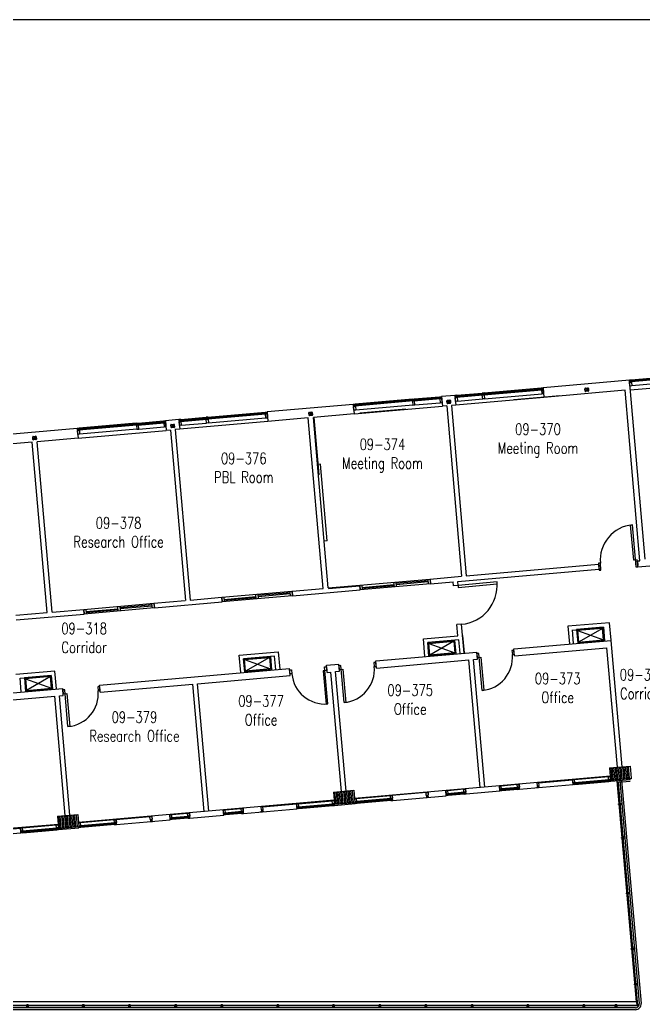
# Model space of a CAD drawing. Extents: x 11182 to 734459, y -1391328 to 152085.
# Drawn here: x 318498 to 334690, y -930199 to -904391 of the extents above; entities that cross this region are included whole.
import ezdxf
from ezdxf.enums import TextEntityAlignment as Align

# ---------------------------------------------------------------- set-up
doc = ezdxf.new("R2010")
doc.units = 0
doc.header["$LTSCALE"] = 500
doc.header["$MEASUREMENT"] = 0
doc.layers.add('0_Defpoints', color=106, linetype='CONTINUOUS', plot=False)
for name, color, linetype in [('0_room_data', 7, 'CONTINUOUS'), ('1_Wall_Exist', 251, 'CONTINUOUS'), ('3_Text', 7, 'CONTINUOUS')]:
    doc.layers.add(name, color=color, linetype=linetype)
doc.styles.add('1_200', font='simplex.shx', dxfattribs={"width": 0.75, "height": 460})

# ---------------------------------------------------------------- blocks, each defined once
blk = doc.blocks.new('room_data')
at = {"layer": '3_Text', "style": '1_200', "width": 0.75}
for tag, p in [('ROOMNUM', (0, 0)), ('ROOMUSE', (0, -575))]:
    blk.add_attdef(tag, text='', height=345, dxfattribs=at).set_placement(p, align=Align.MIDDLE_CENTER)

msp = doc.modelspace()

# ---------------------------------------------------------------- linework, layer by layer
at = {"layer": '0_Defpoints'}
msp.add_lwpolyline([(281215, -904391), (281215, -959177), (365883, -959177), (365883, -904391)], close=True, dxfattribs=at)
at = {"layer": '1_Wall_Exist'}
for p, q in [((334333, -913753), (332092, -913949)), ((334383, -913749), (334333, -913753)), ((334740, -918401), (334333, -913753)), ((334333, -913753), (334335, -913772)), ((334335, -913772), (334385, -913768)), ((334338, -913805), (334388, -913801)), ((334347, -913906), (334338, -913805)), ((334357, -913804), (334354, -913770)), ((334355, -914003), (336646, -913803)), ((334366, -913769), (334369, -913802)), ((335882, -913641), (334373, -913773)), ((334373, -913773), (334374, -913780)), ((335882, -913648), (334374, -913780)), ((335884, -913660), (334375, -913792)), ((335884, -913667), (334375, -913799)), ((334375, -913780), (334376, -913792)), ((334375, -913792), (334375, -913799)), ((335868, -913619), (334383, -913749)), ((334385, -913768), (334383, -913749)), ((334388, -913801), (334397, -913902)), ((335881, -913772), (334397, -913902)), ((329840, -914170), (330522, -914110)), ((329841, -914176), (330523, -914117)), ((329850, -914145), (330508, -914088)), ((330558, -914083), (330508, -914088)), ((330508, -914088), (330510, -914107)), ((330510, -914107), (330559, -914102)), ((330522, -914110), (330523, -914117)), ((330522, -914117), (330523, -914129)), ((330531, -914138), (330528, -914105)), ((330541, -914104), (330544, -914137)), ((330548, -914108), (332057, -913976)), ((330548, -914114), (332057, -913982)), ((330548, -914108), (330548, -914114)), ((330549, -914127), (332058, -913995)), ((330549, -914114), (330550, -914127)), ((330550, -914133), (332059, -914001)), ((330558, -914083), (332042, -913953)), ((330559, -914102), (330558, -914083)), ((330571, -914237), (332056, -914107)), ((332042, -913953), (332092, -913949)), ((332044, -913972), (332042, -913953)), ((332094, -913968), (332044, -913972)), ((332097, -914001), (332047, -914006)), ((332047, -914006), (332056, -914107)), ((332056, -913983), (332057, -913995)), ((332056, -914107), (332105, -914103)), ((332057, -913976), (332057, -913982)), ((332058, -913995), (332059, -914001)), ((332062, -913971), (332065, -914004)), ((332078, -914003), (332075, -913970)), ((332092, -913949), (332114, -914199)), ((332092, -913949), (332094, -913968)), ((332105, -914103), (332097, -914001)), ((334221, -914015), (332114, -914199)), ((333184, -914036), (333179, -913974)), ((333193, -914036), (333188, -913974)), ((333190, -914005), (333261, -913998)), ((333191, -913960), (333253, -913954)), ((333192, -913969), (333254, -913963)), ((333260, -914034), (333198, -914040)), ((333261, -914043), (333199, -914049)), ((333223, -913966), (333229, -914037)), ((333258, -913967), (333264, -914029)), ((333267, -913967), (333273, -914029)), ((334608, -918444), (334221, -914015)), ((334397, -913902), (334347, -913906)), ((327161, -914381), (324919, -914577)), ((327211, -914376), (327161, -914381)), ((327161, -914381), (327183, -914631)), ((327161, -914381), (327162, -914399)), ((328709, -914269), (327200, -914401)), ((328710, -914275), (327201, -914407)), ((328711, -914288), (327202, -914420)), ((328712, -914294), (327203, -914426)), ((328695, -914246), (327211, -914376)), ((327212, -914395), (327211, -914376)), ((328695, -914246), (328745, -914242)), ((328697, -914265), (328695, -914246)), ((328746, -914261), (328697, -914265)), ((328749, -914294), (328700, -914299)), ((328700, -914299), (328708, -914400)), ((328709, -914269), (328710, -914275)), ((328709, -914275), (328710, -914288)), ((328711, -914288), (328712, -914294)), ((328715, -914264), (328718, -914297)), ((328731, -914296), (328728, -914263)), ((328735, -914267), (329417, -914207)), ((328735, -914273), (329417, -914213)), ((328735, -914267), (328735, -914273)), ((328736, -914286), (329418, -914226)), ((328736, -914273), (328737, -914286)), ((328736, -914286), (328737, -914292)), ((328737, -914292), (329419, -914232)), ((328745, -914242), (329402, -914184)), ((328745, -914242), (328746, -914261)), ((328758, -914395), (328749, -914294)), ((328758, -914395), (329416, -914338)), ((329402, -914184), (329452, -914180)), ((329404, -914203), (329402, -914184)), ((329454, -914199), (329404, -914203)), ((329457, -914232), (329407, -914237)), ((329407, -914237), (329416, -914338)), ((329416, -914213), (329417, -914226)), ((329416, -914338), (329465, -914333)), ((329417, -914207), (329417, -914213)), ((329418, -914226), (329419, -914232)), ((329423, -914202), (329425, -914235)), ((329438, -914234), (329435, -914201)), ((329800, -914150), (329452, -914180)), ((329452, -914180), (329474, -914430)), ((329452, -914180), (329454, -914199)), ((329465, -914333), (329457, -914232)), ((329598, -914350), (329592, -914288)), ((329607, -914349), (329601, -914287)), ((329604, -914318), (329675, -914312)), ((329605, -914274), (329667, -914268)), ((329605, -914282), (329667, -914277)), ((329674, -914348), (329612, -914353)), ((329674, -914357), (329612, -914362)), ((329636, -914280), (329643, -914351)), ((329672, -914281), (329678, -914343)), ((329681, -914280), (329686, -914342)), ((329800, -914150), (329822, -914400)), ((329850, -914145), (329801, -914150)), ((329801, -914150), (329802, -914169)), ((329802, -914169), (329852, -914164)), ((329805, -914202), (329855, -914197)), ((329814, -914303), (329805, -914202)), ((329864, -914299), (329814, -914303)), ((329824, -914200), (329821, -914167)), ((332114, -914199), (329822, -914400)), ((329834, -914166), (329836, -914199)), ((329840, -914170), (329841, -914176)), ((329842, -914189), (330524, -914129)), ((329842, -914195), (330524, -914136)), ((329842, -914176), (329843, -914189)), ((329842, -914189), (329842, -914195)), ((329852, -914164), (329850, -914145)), ((329855, -914197), (329864, -914299)), ((329864, -914299), (330521, -914241)), ((330512, -914140), (330562, -914136)), ((330521, -914241), (330512, -914140)), ((330571, -914237), (330521, -914241)), ((330524, -914129), (330524, -914136)), ((330549, -914127), (330550, -914133)), ((330562, -914136), (330571, -914237)), ((332528, -914163), (331332, -914267)), ((323375, -914736), (324884, -914604)), ((323376, -914742), (324884, -914610)), ((323377, -914755), (324885, -914623)), ((323377, -914761), (324886, -914629)), ((323385, -914711), (324869, -914581)), ((324869, -914581), (324919, -914577)), ((324871, -914600), (324869, -914581)), ((324921, -914596), (324871, -914600)), ((324924, -914629), (324874, -914633)), ((324874, -914633), (324883, -914734)), ((324883, -914610), (324884, -914623)), ((324884, -914604), (324884, -914610)), ((324885, -914623), (324886, -914629)), ((324890, -914598), (324893, -914632)), ((324905, -914630), (324902, -914597)), ((324919, -914577), (324941, -914827)), ((324919, -914577), (324921, -914596)), ((324933, -914730), (324924, -914629)), ((326012, -914664), (326006, -914602)), ((326020, -914663), (326015, -914601)), ((326018, -914587), (326080, -914582)), ((326018, -914632), (326089, -914626)), ((326019, -914596), (326081, -914591)), ((326050, -914593), (326056, -914664)), ((326086, -914595), (326091, -914657)), ((326095, -914594), (326100, -914656)), ((327183, -914631), (326123, -914723)), ((327162, -914399), (327212, -914395)), ((327165, -914433), (327215, -914428)), ((327174, -914534), (327165, -914433)), ((327224, -914530), (327174, -914534)), ((327184, -914431), (327181, -914398)), ((327183, -914631), (329474, -914430)), ((327194, -914397), (327197, -914430)), ((327200, -914401), (327201, -914407)), ((327202, -914407), (327203, -914420)), ((327202, -914420), (327203, -914426)), ((327215, -914428), (327224, -914530)), ((328708, -914400), (327224, -914530)), ((328521, -914507), (327326, -914612)), ((328708, -914400), (328758, -914395)), ((329587, -914420), (329474, -914430)), ((329587, -914420), (329975, -918849)), ((329822, -914400), (329709, -914410)), ((329709, -914410), (330096, -918839)), ((321537, -914896), (320028, -915028)), ((321522, -914874), (320038, -915004)), ((321522, -914874), (321572, -914869)), ((321524, -914893), (321522, -914874)), ((321574, -914888), (321524, -914893)), ((321537, -914896), (321537, -914903)), ((321542, -914891), (321545, -914924)), ((321558, -914923), (321555, -914890)), ((321562, -914894), (322244, -914835)), ((321562, -914901), (322244, -914841)), ((321562, -914894), (321562, -914901)), ((321563, -914901), (321565, -914913)), ((321564, -914913), (322246, -914854)), ((321564, -914920), (322246, -914860)), ((321572, -914869), (322230, -914812)), ((321572, -914869), (321574, -914888)), ((322230, -914812), (322279, -914808)), ((322231, -914831), (322230, -914812)), ((322281, -914827), (322231, -914831)), ((322284, -914860), (322234, -914864)), ((322234, -914864), (322243, -914965)), ((322243, -914841), (322245, -914854)), ((322244, -914835), (322244, -914841)), ((322246, -914854), (322246, -914860)), ((322250, -914829), (322253, -914862)), ((322265, -914861), (322262, -914828)), ((322628, -914777), (322279, -914808)), ((322279, -914808), (322301, -915058)), ((322279, -914808), (322281, -914827)), ((322293, -914961), (322284, -914860)), ((322432, -914901), (322494, -914896)), ((322678, -914773), (322628, -914777)), ((322628, -914777), (322650, -915027)), ((322628, -914777), (322630, -914796)), ((322630, -914796), (322680, -914792)), ((322633, -914829), (322682, -914825)), ((322641, -914931), (322633, -914829)), ((322651, -914828), (322648, -914794)), ((324941, -914827), (322650, -915027)), ((322661, -914793), (322664, -914827)), ((322668, -914798), (323350, -914738)), ((322668, -914804), (323350, -914744)), ((322668, -914798), (322668, -914804)), ((322669, -914817), (323351, -914757)), ((322669, -914804), (322670, -914816)), ((322669, -914817), (322670, -914823)), ((322670, -914823), (323352, -914763)), ((322678, -914773), (323335, -914715)), ((322680, -914792), (322678, -914773)), ((322682, -914825), (322691, -914926)), ((322691, -914926), (323349, -914869)), ((323385, -914711), (323335, -914715)), ((323335, -914715), (323337, -914734)), ((323337, -914734), (323387, -914730)), ((323340, -914767), (323390, -914763)), ((323349, -914869), (323340, -914767)), ((323349, -914744), (323350, -914757)), ((323399, -914864), (323349, -914869)), ((323350, -914738), (323350, -914744)), ((323351, -914757), (323352, -914763)), ((323358, -914766), (323356, -914733)), ((323368, -914731), (323371, -914765)), ((323375, -914736), (323376, -914742)), ((323377, -914742), (323378, -914755)), ((323377, -914755), (323377, -914761)), ((323387, -914730), (323385, -914711)), ((323390, -914763), (323399, -914864)), ((323399, -914864), (324883, -914734)), ((324883, -914734), (324933, -914730)), ((325988, -914735), (324941, -914827)), ((326376, -919164), (325988, -914735)), ((326087, -914662), (326025, -914667)), ((326088, -914670), (326026, -914676)), ((326510, -919153), (326123, -914723)), ((326131, -914722), (326262, -916216)), ((319988, -915008), (317747, -915204)), ((320038, -915004), (319988, -915008)), ((319988, -915008), (320010, -915258)), ((319988, -915008), (319990, -915027)), ((319990, -915027), (320040, -915023)), ((319993, -915060), (320043, -915056)), ((320002, -915161), (319993, -915060)), ((320051, -915157), (320002, -915161)), ((320011, -915059), (320008, -915025)), ((320010, -915258), (322301, -915058)), ((320021, -915024), (320024, -915058)), ((321537, -914903), (320028, -915035)), ((320028, -915028), (320028, -915035)), ((321538, -914915), (320029, -915047)), ((320029, -915035), (320030, -915047)), ((320029, -915047), (320030, -915054)), ((321539, -914922), (320030, -915054)), ((320040, -915023), (320038, -915004)), ((320043, -915056), (320051, -915157)), ((321536, -915027), (320051, -915157)), ((321577, -914922), (321527, -914926)), ((321527, -914926), (321536, -915027)), ((321536, -914903), (321537, -914916)), ((321536, -915027), (321585, -915023)), ((321538, -914915), (321539, -914922)), ((321564, -914913), (321564, -914920)), ((321585, -915023), (321577, -914922)), ((321585, -915023), (322243, -914965)), ((322243, -914965), (322293, -914961)), ((322415, -915048), (322301, -915058)), ((322415, -915048), (322802, -919477)), ((322425, -914978), (322420, -914915)), ((322434, -914977), (322429, -914915)), ((322431, -914946), (322502, -914940)), ((322433, -914910), (322495, -914904)), ((322501, -914975), (322439, -914981)), ((322502, -914984), (322440, -914990)), ((322464, -914907), (322470, -914978)), ((322500, -914908), (322505, -914971)), ((322509, -914908), (322514, -914970)), ((322650, -915027), (322536, -915037)), ((322536, -915037), (322924, -919466)), ((322691, -914926), (322641, -914931)), ((318816, -915363), (315364, -915665)), ((319203, -919792), (318816, -915363)), ((318839, -915291), (318834, -915229)), ((318848, -915290), (318842, -915228)), ((318845, -915259), (318916, -915253)), ((318846, -915215), (318908, -915209)), ((318846, -915224), (318909, -915218)), ((318915, -915289), (318853, -915295)), ((318916, -915298), (318853, -915303)), ((318878, -915221), (318884, -915292)), ((318913, -915222), (318919, -915284)), ((318922, -915221), (318928, -915284)), ((320010, -915258), (318950, -915351)), ((319338, -919780), (318950, -915351)), ((326304, -915934), (326229, -915940)), ((326478, -917926), (326304, -915934)), ((334364, -917517), (334409, -917513)), ((334444, -918428), (334364, -917517)), ((334409, -917513), (334504, -918606)), ((326478, -917926), (326404, -917933)), ((333578, -918504), (333528, -918508)), ((333528, -918508), (333544, -918690)), ((333594, -918686), (333578, -918504)), ((334538, -918420), (334444, -918428)), ((334554, -918602), (334538, -918420)), ((334540, -918444), (334552, -918571)), ((334541, -918450), (334608, -918444)), ((334554, -918602), (336126, -918465)), ((329875, -918981), (333541, -918660)), ((330096, -918839), (333531, -918538)), ((333530, -918533), (333541, -918660)), ((333544, -918690), (333594, -918686)), ((334504, -918606), (334554, -918602)), ((327331, -919081), (329152, -918921)), ((328227, -919125), (328217, -919003)), ((328266, -918999), (328277, -919120)), ((328269, -919029), (329105, -918956)), ((328272, -919060), (329108, -918987)), ((329113, -919047), (329102, -918926)), ((329152, -918921), (329163, -919043)), ((329154, -918921), (329975, -918849)), ((329154, -918921), (329164, -919043)), ((329164, -919043), (329753, -918991)), ((329762, -919094), (329753, -918991)), ((329884, -919084), (329875, -918981)), ((330894, -918995), (329884, -919084)), ((330898, -919048), (330894, -918995)), ((323745, -919394), (325566, -919235)), ((324683, -919343), (325519, -919270)), ((325527, -919361), (325516, -919240)), ((325566, -919235), (325576, -919357)), ((325568, -919235), (326376, -919164)), ((325568, -919235), (325578, -919357)), ((325578, -919357), (327342, -919202)), ((326510, -919153), (327331, -919081)), ((326512, -919168), (327332, -919097)), ((327331, -919081), (327342, -919202)), ((327342, -919202), (327331, -919081)), ((329163, -919043), (327342, -919202)), ((327381, -919076), (327392, -919198)), ((327386, -919137), (328222, -919064)), ((328225, -919094), (327389, -919168)), ((329884, -919084), (329762, -919094)), ((329884, -919084), (329888, -919136)), ((329888, -919136), (330898, -919048)), ((321981, -919549), (322789, -919478)), ((321992, -919670), (323755, -919516)), ((322924, -919466), (323745, -919394)), ((323745, -919394), (323755, -919516)), ((323755, -919516), (323745, -919394)), ((325576, -919357), (323755, -919516)), ((323795, -919390), (323805, -919512)), ((323800, -919451), (324636, -919378)), ((324638, -919408), (323803, -919481)), ((324641, -919439), (324630, -919317)), ((324680, -919313), (324691, -919434)), ((324686, -919373), (325521, -919300)), ((318395, -919863), (319203, -919792)), ((319338, -919780), (320158, -919708)), ((320158, -919708), (321980, -919549)), ((320158, -919708), (320169, -919830)), ((320169, -919830), (320158, -919708)), ((321990, -919670), (320169, -919830)), ((320208, -919704), (320219, -919825)), ((320214, -919765), (321049, -919692)), ((321052, -919722), (320216, -919795)), ((321055, -919752), (321044, -919631)), ((321094, -919626), (321105, -919748)), ((321097, -919657), (321932, -919584)), ((321099, -919687), (321935, -919614)), ((321940, -919675), (321930, -919553)), ((321980, -919549), (321990, -919670)), ((321981, -919549), (321992, -919670)), ((318406, -919984), (320169, -919830)), ((333817, -920055), (332737, -920149)), ((333856, -920509), (333817, -920055)), ((329972, -920094), (329851, -920104)), ((329876, -920399), (329851, -920104)), ((330038, -920848), (329972, -920094)), ((332737, -920149), (332777, -920602)), ((332851, -920245), (333658, -920174)), ((332881, -920593), (332851, -920244)), ((333658, -920174), (332961, -920235)), ((332961, -920235), (332991, -920584)), ((333635, -920201), (332988, -920258)), ((332988, -920258), (333661, -920500)), ((332988, -920258), (333014, -920557)), ((333635, -920201), (333014, -920557)), ((333661, -920500), (333635, -920201)), ((333658, -920174), (333688, -920524)), ((333688, -920524), (333658, -920174)), ((328982, -920477), (329876, -920399)), ((329022, -920931), (328982, -920477)), ((329903, -920502), (329096, -920572)), ((329096, -920572), (329793, -920511)), ((329096, -920572), (329126, -920922)), ((329126, -920922), (329096, -920572)), ((329123, -920595), (329770, -920538)), ((329770, -920538), (329149, -920894)), ((329770, -920538), (329796, -920837)), ((329793, -920511), (329823, -920860)), ((329933, -920850), (329903, -920502)), ((329998, -920388), (330038, -920841)), ((331329, -920735), (333857, -920513)), ((332991, -920584), (333688, -920524)), ((333014, -920557), (333661, -920500)), ((334144, -923801), (333857, -920513)), ((324195, -920897), (325211, -920808)), ((325211, -920808), (325251, -921261)), ((327743, -921048), (330370, -920818)), ((329123, -920595), (329796, -920837)), ((329149, -920894), (329123, -920595)), ((330386, -921003), (330370, -920818)), ((331333, -920775), (331283, -920779)), ((331283, -920779), (331292, -920880)), ((331345, -920919), (331329, -920735)), ((331342, -920876), (331333, -920775)), ((331345, -920919), (333751, -920708)), ((334023, -923811), (333751, -920708)), ((324235, -921351), (324195, -920897)), ((325116, -920922), (324309, -920992)), ((324309, -920992), (325006, -920931)), ((324309, -920992), (324339, -921342)), ((324339, -921342), (324309, -920992)), ((324336, -921015), (324983, -920958)), ((324336, -921015), (325009, -921257)), ((324362, -921314), (324336, -921015)), ((324983, -920958), (324362, -921314)), ((324983, -920958), (325009, -921257)), ((325006, -920931), (325036, -921280)), ((325146, -921270), (325115, -920920)), ((327746, -921088), (327697, -921092)), ((327697, -921092), (327705, -921194)), ((327759, -921233), (327743, -921048)), ((327755, -921189), (327746, -921088)), ((327759, -921233), (330165, -921022)), ((329823, -920860), (329126, -920922)), ((329796, -920837), (329149, -920894)), ((330455, -924335), (330165, -921022)), ((330286, -921011), (330386, -921003)), ((330576, -924324), (330286, -921011)), ((330423, -920854), (330373, -920859)), ((330373, -920859), (330382, -920960)), ((330382, -920960), (330477, -920952)), ((330507, -921815), (330423, -920854)), ((330477, -920952), (330552, -921811)), ((331292, -920880), (331342, -920876)), ((319408, -921316), (318392, -921404)), ((319448, -921770), (319408, -921316)), ((320570, -921676), (325503, -921244)), ((325036, -921280), (324339, -921342)), ((325009, -921257), (324362, -921314)), ((325519, -921429), (325503, -921244)), ((325507, -921283), (325557, -921279)), ((325516, -921384), (325507, -921283)), ((325557, -921279), (325565, -921380)), ((326475, -921300), (326380, -921309)), ((326380, -921309), (326456, -922168)), ((326416, -921203), (326466, -921199)), ((326500, -922164), (326416, -921203)), ((326463, -921160), (326784, -921132)), ((326479, -921345), (326463, -921160)), ((326466, -921199), (326475, -921300)), ((326479, -921345), (326579, -921336)), ((326850, -924439), (326579, -921336)), ((326700, -921325), (326800, -921317)), ((326972, -924428), (326700, -921325)), ((326800, -921317), (326784, -921132)), ((326837, -921168), (326787, -921172)), ((326787, -921172), (326796, -921273)), ((326796, -921273), (326891, -921265)), ((326921, -922129), (326837, -921168)), ((326891, -921265), (326966, -922125)), ((327705, -921194), (327755, -921189)), ((318506, -921500), (319313, -921429)), ((318536, -921848), (318506, -921499)), ((319313, -921429), (318615, -921490)), ((318615, -921490), (318646, -921839)), ((319290, -921456), (318643, -921513)), ((318643, -921513), (319316, -921755)), ((318643, -921513), (318669, -921812)), ((319290, -921456), (318669, -921812)), ((319316, -921755), (319290, -921456)), ((319313, -921429), (319343, -921779)), ((319343, -921779), (319313, -921429)), ((323114, -921639), (325519, -921429)), ((325565, -921380), (325516, -921384)), ((316984, -921990), (319611, -921760)), ((318646, -921839), (319343, -921779)), ((318669, -921812), (319316, -921755)), ((319627, -921944), (319611, -921760)), ((319664, -921795), (319614, -921799)), ((319614, -921799), (319623, -921900)), ((319748, -922756), (319664, -921795)), ((320574, -921715), (320524, -921719)), ((320524, -921719), (320533, -921821)), ((320533, -921821), (320583, -921816)), ((320587, -921860), (320570, -921676)), ((320583, -921816), (320574, -921715)), ((320587, -921860), (322992, -921650)), ((323282, -924962), (322992, -921650)), ((323404, -924951), (323114, -921639)), ((330552, -921811), (330507, -921815)), ((317000, -922174), (319406, -921963)), ((319678, -925066), (319406, -921963)), ((319528, -921953), (319627, -921944)), ((319799, -925056), (319528, -921953)), ((319623, -921900), (319718, -921892)), ((319718, -921892), (319793, -922752)), ((326966, -922125), (326921, -922129)), ((326456, -922168), (326500, -922164)), ((319793, -922752), (319748, -922756)), ((333819, -923829), (334349, -923783)), ((333819, -923829), (333846, -924143)), ((333884, -924140), (333856, -923826)), ((333921, -924136), (333893, -923823)), ((333959, -924133), (333931, -923819)), ((333997, -924130), (333969, -923816)), ((334034, -924126), (334007, -923813)), ((334072, -924123), (334045, -923809)), ((334110, -924120), (334083, -923806)), ((334148, -924116), (334121, -923803)), ((334186, -924113), (334159, -923799)), ((334224, -924110), (334197, -923796)), ((334262, -924107), (334235, -923793)), ((334300, -924103), (334273, -923789)), ((334338, -924100), (334311, -923786)), ((334349, -923783), (334376, -924097)), ((333837, -924039), (327194, -924620)), ((331982, -924212), (332859, -924136)), ((332870, -924261), (332858, -924124)), ((332910, -924131), (332859, -924136)), ((332859, -924136), (332866, -924208)), ((332903, -924208), (333807, -924129)), ((332903, -924215), (333807, -924136)), ((332904, -924227), (333809, -924148)), ((332905, -924234), (333809, -924155)), ((332908, -924131), (333788, -924054)), ((332916, -924204), (332910, -924131)), ((332919, -924256), (333799, -924179)), ((333787, -924055), (333838, -924050)), ((333794, -924127), (333787, -924055)), ((333844, -924123), (333794, -924127)), ((333847, -924156), (333796, -924160)), ((333796, -924160), (333798, -924179)), ((333798, -924179), (333849, -924175)), ((333807, -924148), (333806, -924136)), ((333807, -924136), (333807, -924129)), ((333809, -924155), (333808, -924148)), ((333815, -924159), (333813, -924126)), ((333825, -924124), (333828, -924158)), ((333838, -924050), (333844, -924123)), ((333846, -924143), (334376, -924097)), ((333849, -924175), (333847, -924156)), ((333849, -924175), (334351, -924131)), ((334007, -924161), (334510, -929909)), ((334357, -924183), (334037, -924211)), ((334082, -924155), (334589, -929951)), ((334132, -924150), (334639, -929947)), ((334325, -924101), (334376, -924097)), ((334327, -924120), (334325, -924101)), ((334378, -924115), (334327, -924120)), ((334351, -924131), (334350, -924118)), ((334376, -924097), (334378, -924115)), ((326646, -924457), (327176, -924410)), ((326786, -924761), (326759, -924447)), ((326824, -924757), (326796, -924443)), ((326862, -924754), (326834, -924440)), ((326900, -924751), (326872, -924437)), ((326938, -924747), (326910, -924434)), ((326976, -924744), (326948, -924430)), ((327014, -924741), (326986, -924427)), ((327052, -924737), (327024, -924424)), ((327090, -924734), (327062, -924420)), ((327128, -924731), (327100, -924417)), ((327166, -924727), (327138, -924414)), ((327176, -924410), (327203, -924724)), ((329575, -924549), (329563, -924412)), ((329615, -924420), (329564, -924424)), ((329564, -924424), (329571, -924497)), ((330030, -924383), (329615, -924420)), ((329621, -924492), (329615, -924420)), ((330028, -924383), (330078, -924379)), ((330034, -924456), (330028, -924383)), ((330089, -924504), (330077, -924367)), ((330078, -924379), (330085, -924452)), ((330089, -924504), (330966, -924427)), ((330966, -924427), (330954, -924291)), ((331005, -924298), (330955, -924302)), ((330955, -924302), (330961, -924375)), ((330961, -924375), (331012, -924371)), ((330964, -924408), (331015, -924404)), ((330966, -924427), (330964, -924408)), ((331016, -924423), (330966, -924427)), ((330980, -924373), (330983, -924407)), ((330996, -924405), (330993, -924372)), ((331439, -924336), (330999, -924375)), ((331000, -924381), (330999, -924375)), ((331439, -924343), (331000, -924381)), ((331440, -924355), (331001, -924394)), ((331441, -924362), (331001, -924400)), ((331002, -924394), (331001, -924381)), ((331002, -924400), (331001, -924394)), ((331419, -924262), (331004, -924298)), ((331012, -924371), (331005, -924298)), ((331015, -924404), (331016, -924423)), ((331431, -924387), (331016, -924423)), ((331418, -924262), (331469, -924257)), ((331425, -924335), (331418, -924262)), ((331475, -924330), (331425, -924335)), ((331478, -924363), (331428, -924368)), ((331428, -924368), (331429, -924387)), ((331429, -924387), (331480, -924382)), ((331438, -924356), (331437, -924343)), ((331438, -924343), (331438, -924337)), ((331440, -924362), (331439, -924356)), ((331447, -924366), (331444, -924333)), ((331456, -924332), (331459, -924365)), ((331480, -924382), (331468, -924246)), ((331469, -924257), (331475, -924330)), ((331480, -924382), (331478, -924363)), ((331480, -924382), (332870, -924261)), ((331982, -924212), (331932, -924217)), ((331932, -924217), (331938, -924290)), ((331938, -924290), (331988, -924285)), ((331941, -924323), (331991, -924318)), ((331942, -924342), (331941, -924323)), ((331993, -924337), (331942, -924342)), ((331957, -924288), (331960, -924321)), ((331972, -924320), (331970, -924287)), ((331977, -924296), (331976, -924289)), ((331979, -924308), (331978, -924296)), ((331978, -924315), (331978, -924308)), ((331988, -924285), (331982, -924212)), ((331991, -924318), (331993, -924337)), ((332866, -924208), (332916, -924204)), ((332869, -924242), (332919, -924237)), ((332870, -924261), (332869, -924242)), ((332921, -924256), (332870, -924261)), ((332885, -924207), (332888, -924240)), ((332900, -924239), (332897, -924206)), ((332905, -924215), (332904, -924208)), ((332907, -924227), (332906, -924214)), ((332906, -924234), (332906, -924227)), ((332919, -924237), (332921, -924256)), ((334024, -924211), (334530, -929997)), ((334037, -924211), (334024, -924211)), ((334037, -924211), (334544, -930010)), ((326664, -924666), (320022, -925247)), ((325736, -924759), (326615, -924682)), ((326615, -924682), (326665, -924678)), ((326621, -924755), (326615, -924682)), ((326646, -924457), (326673, -924770)), ((326665, -924678), (326672, -924750)), ((326711, -924767), (326684, -924453)), ((326748, -924764), (326721, -924450)), ((327246, -924627), (327195, -924631)), ((327195, -924631), (327202, -924704)), ((327202, -924704), (327252, -924700)), ((327221, -924702), (327224, -924736)), ((327236, -924734), (327233, -924701)), ((328144, -924625), (327239, -924704)), ((328144, -924631), (327240, -924710)), ((327240, -924710), (327240, -924704)), ((328145, -924644), (327241, -924723)), ((328146, -924650), (327242, -924729)), ((328125, -924550), (327245, -924627)), ((327252, -924700), (327246, -924627)), ((328136, -924675), (327256, -924752)), ((328123, -924550), (328174, -924546)), ((328129, -924623), (328123, -924550)), ((328180, -924618), (328129, -924623)), ((328183, -924652), (328132, -924656)), ((328132, -924656), (328134, -924675)), ((328134, -924675), (328185, -924671)), ((328143, -924631), (328142, -924625)), ((328143, -924644), (328142, -924631)), ((328145, -924650), (328144, -924644)), ((328151, -924654), (328148, -924621)), ((328161, -924620), (328164, -924653)), ((328185, -924671), (328173, -924534)), ((329051, -924469), (328174, -924546)), ((328174, -924546), (328180, -924618)), ((328185, -924671), (328183, -924652)), ((328185, -924671), (329575, -924549)), ((329051, -924469), (329102, -924464)), ((329057, -924542), (329051, -924469)), ((329108, -924537), (329057, -924542)), ((329111, -924570), (329060, -924575)), ((329060, -924575), (329062, -924594)), ((329062, -924594), (329113, -924589)), ((329071, -924550), (329070, -924544)), ((329071, -924563), (329070, -924550)), ((329072, -924569), (329072, -924563)), ((329079, -924573), (329076, -924540)), ((329089, -924539), (329092, -924572)), ((329102, -924464), (329108, -924537)), ((329113, -924589), (329111, -924570)), ((329571, -924497), (329621, -924492)), ((329573, -924530), (329624, -924526)), ((329575, -924549), (329573, -924530)), ((329626, -924544), (329575, -924549)), ((329590, -924495), (329592, -924528)), ((329605, -924527), (329602, -924494)), ((330048, -924458), (329608, -924497)), ((330049, -924464), (329609, -924503)), ((329609, -924503), (329609, -924497)), ((330050, -924477), (329610, -924516)), ((329611, -924515), (329610, -924503)), ((329611, -924522), (329610, -924516)), ((330050, -924483), (329611, -924522)), ((329624, -924526), (329626, -924544)), ((330040, -924508), (329625, -924545)), ((330085, -924452), (330034, -924456)), ((330088, -924485), (330037, -924489)), ((330037, -924489), (330039, -924508)), ((330039, -924508), (330089, -924504)), ((330048, -924465), (330047, -924458)), ((330048, -924477), (330047, -924465)), ((330049, -924483), (330049, -924477)), ((330056, -924488), (330053, -924454)), ((330066, -924453), (330069, -924487)), ((330089, -924504), (330088, -924485)), ((323793, -925055), (323781, -924918)), ((323833, -924925), (323782, -924930)), ((323782, -924930), (323789, -925003)), ((324266, -924964), (323826, -925002)), ((324246, -924889), (323831, -924926)), ((323839, -924998), (323833, -924925)), ((324246, -924889), (324296, -924885)), ((324252, -924962), (324246, -924889)), ((324303, -924958), (324252, -924962)), ((324266, -924970), (324265, -924964)), ((324274, -924994), (324271, -924960)), ((324284, -924959), (324287, -924992)), ((324307, -925010), (324295, -924873)), ((324296, -924885), (324303, -924958)), ((324307, -925010), (325698, -924888)), ((324810, -924840), (324759, -924844)), ((324759, -924844), (324765, -924917)), ((324765, -924917), (324816, -924913)), ((324768, -924950), (324819, -924946)), ((324770, -924969), (324768, -924950)), ((324820, -924965), (324770, -924969)), ((324784, -924915), (324787, -924949)), ((324800, -924948), (324797, -924914)), ((324804, -924923), (324804, -924917)), ((324806, -924936), (324805, -924923)), ((324806, -924942), (324805, -924936)), ((324810, -924840), (325687, -924763)), ((324816, -924913), (324810, -924840)), ((324819, -924946), (324820, -924965)), ((325698, -924888), (325686, -924752)), ((325737, -924759), (325687, -924763)), ((325687, -924763), (325693, -924836)), ((325693, -924836), (325744, -924832)), ((325696, -924869), (325747, -924865)), ((325698, -924888), (325696, -924869)), ((325748, -924884), (325698, -924888)), ((325712, -924834), (325715, -924867)), ((325728, -924866), (325725, -924833)), ((325730, -924836), (326634, -924757)), ((325731, -924842), (326635, -924763)), ((325732, -924842), (325731, -924836)), ((325732, -924855), (326636, -924776)), ((325732, -924861), (326637, -924782)), ((325734, -924855), (325733, -924842)), ((325734, -924861), (325733, -924855)), ((325744, -924832), (325737, -924759)), ((325747, -924884), (326626, -924807)), ((325747, -924865), (325748, -924884)), ((326672, -924750), (326621, -924755)), ((326674, -924784), (326624, -924788)), ((326624, -924788), (326626, -924807)), ((326626, -924807), (326676, -924803)), ((326635, -924776), (326633, -924763)), ((326634, -924763), (326634, -924757)), ((326636, -924782), (326636, -924776)), ((326643, -924786), (326640, -924753)), ((326653, -924752), (326656, -924785)), ((326673, -924770), (327203, -924724)), ((326676, -924803), (326674, -924784)), ((326676, -924803), (327206, -924756)), ((327205, -924737), (327255, -924733)), ((327206, -924756), (327205, -924737)), ((327257, -924752), (327206, -924756)), ((327243, -924723), (327241, -924710)), ((327242, -924729), (327242, -924723)), ((327255, -924733), (327257, -924752)), ((334052, -924764), (334054, -924762)), ((334053, -924780), (334052, -924764)), ((334052, -924768), (334062, -924767)), ((334053, -924776), (334063, -924775)), ((334055, -924782), (334053, -924780)), ((334054, -924762), (334062, -924761)), ((334063, -924781), (334055, -924782)), ((334071, -924751), (334061, -924752)), ((334061, -924752), (334064, -924790)), ((334095, -924763), (334062, -924766)), ((334063, -924776), (334096, -924773)), ((334064, -924790), (334074, -924789)), ((334074, -924789), (334071, -924751)), ((334094, -924749), (334084, -924750)), ((334084, -924750), (334087, -924788)), ((334087, -924788), (334097, -924787)), ((334094, -924749), (334134, -924746)), ((334097, -924787), (334094, -924749)), ((334103, -924757), (334095, -924758)), ((334105, -924763), (334095, -924764)), ((334106, -924771), (334096, -924772)), ((334096, -924778), (334104, -924777)), ((334137, -924784), (334097, -924787)), ((334105, -924759), (334103, -924757)), ((334104, -924777), (334106, -924775)), ((334106, -924775), (334105, -924759)), ((319473, -925084), (320003, -925038)), ((319473, -925084), (319501, -925398)), ((319539, -925395), (319511, -925081)), ((319575, -925391), (319548, -925078)), ((319613, -925388), (319586, -925074)), ((319651, -925385), (319624, -925071)), ((319689, -925381), (319662, -925068)), ((319727, -925378), (319700, -925064)), ((319765, -925375), (319738, -925061)), ((319803, -925372), (319776, -925058)), ((319841, -925368), (319814, -925054)), ((319879, -925365), (319852, -925051)), ((319917, -925362), (319890, -925048)), ((319955, -925358), (319928, -925044)), ((319993, -925355), (319965, -925041)), ((320003, -925038), (320031, -925352)), ((320952, -925177), (320072, -925254)), ((320951, -925178), (321001, -925173)), ((320957, -925250), (320951, -925178)), ((321012, -925298), (321000, -925162)), ((321878, -925096), (321001, -925173)), ((321001, -925173), (321007, -925246)), ((321012, -925298), (322403, -925176)), ((321878, -925096), (321929, -925092)), ((321885, -925169), (321878, -925096)), ((321935, -925165), (321885, -925169)), ((321938, -925198), (321888, -925202)), ((321888, -925202), (321889, -925221)), ((321889, -925221), (321940, -925217)), ((321898, -925190), (321897, -925178)), ((321898, -925177), (321898, -925171)), ((321900, -925196), (321899, -925190)), ((321907, -925201), (321904, -925167)), ((321916, -925166), (321919, -925200)), ((321929, -925092), (321935, -925165)), ((321940, -925217), (321938, -925198)), ((322403, -925176), (322391, -925040)), ((322442, -925047), (322392, -925052)), ((322392, -925052), (322398, -925124)), ((322398, -925124), (322449, -925120)), ((322401, -925157), (322451, -925153)), ((322403, -925176), (322401, -925157)), ((322453, -925172), (322403, -925176)), ((322417, -925123), (322420, -925156)), ((322432, -925155), (322430, -925121)), ((322876, -925086), (322436, -925124)), ((322876, -925092), (322436, -925130)), ((322437, -925130), (322436, -925124)), ((322877, -925105), (322437, -925143)), ((322878, -925111), (322438, -925149)), ((322439, -925143), (322438, -925130)), ((322438, -925149), (322438, -925143)), ((322857, -925011), (322442, -925047)), ((322449, -925120), (322442, -925047)), ((322451, -925153), (322453, -925172)), ((322868, -925136), (322452, -925172)), ((322855, -925011), (322906, -925007)), ((322861, -925084), (322855, -925011)), ((322912, -925079), (322861, -925084)), ((322915, -925112), (322864, -925117)), ((322864, -925117), (322866, -925136)), ((322866, -925136), (322917, -925131)), ((322875, -925092), (322874, -925086)), ((322875, -925105), (322874, -925092)), ((322877, -925111), (322876, -925105)), ((322883, -925115), (322880, -925082)), ((322893, -925081), (322896, -925114)), ((322917, -925131), (322905, -924995)), ((322906, -925007), (322912, -925079)), ((322917, -925131), (322915, -925112)), ((322917, -925131), (323793, -925055)), ((323789, -925003), (323839, -924998)), ((323791, -925036), (323842, -925031)), ((323793, -925055), (323791, -925036)), ((323844, -925050), (323793, -925055)), ((323808, -925001), (323810, -925034)), ((323823, -925033), (323820, -925000)), ((324267, -924970), (323827, -925009)), ((323827, -925009), (323827, -925002)), ((324268, -924983), (323828, -925021)), ((323829, -925021), (323828, -925009)), ((323829, -925028), (323828, -925021)), ((324268, -924989), (323829, -925028)), ((323842, -925031), (323844, -925050)), ((324258, -925014), (323843, -925050)), ((324306, -924991), (324255, -924995)), ((324255, -924995), (324257, -925014)), ((324257, -925014), (324307, -925010)), ((324266, -924983), (324265, -924970)), ((324267, -924989), (324267, -924983)), ((324307, -925010), (324306, -924991)), ((319492, -925294), (312849, -925875)), ((317637, -925467), (318514, -925391)), ((318525, -925516), (318513, -925379)), ((318565, -925386), (318514, -925391)), ((318514, -925391), (318521, -925463)), ((318521, -925463), (318571, -925459)), ((318540, -925462), (318542, -925495)), ((318555, -925494), (318552, -925461)), ((318558, -925463), (319462, -925384)), ((318558, -925470), (319462, -925391)), ((318559, -925482), (319463, -925403)), ((318559, -925470), (318559, -925463)), ((318560, -925489), (319464, -925410)), ((318561, -925482), (318560, -925470)), ((318561, -925489), (318560, -925482)), ((318563, -925386), (319443, -925309)), ((318571, -925459), (318565, -925386)), ((318574, -925511), (319454, -925434)), ((319442, -925310), (319493, -925305)), ((319448, -925382), (319442, -925310)), ((319499, -925378), (319448, -925382)), ((319502, -925411), (319451, -925416)), ((319451, -925416), (319453, -925434)), ((319453, -925434), (319504, -925430)), ((319462, -925391), (319461, -925384)), ((319462, -925403), (319461, -925391)), ((319464, -925410), (319463, -925403)), ((319470, -925414), (319467, -925381)), ((319480, -925380), (319483, -925413)), ((319493, -925305), (319499, -925378)), ((319501, -925398), (320031, -925352)), ((319504, -925430), (319502, -925411)), ((319504, -925430), (320034, -925384)), ((320073, -925254), (320023, -925259)), ((320023, -925259), (320029, -925331)), ((320029, -925331), (320080, -925327)), ((320032, -925365), (320083, -925360)), ((320034, -925384), (320032, -925365)), ((320084, -925379), (320034, -925384)), ((320048, -925330), (320051, -925363)), ((320064, -925362), (320061, -925329)), ((320971, -925252), (320067, -925331)), ((320972, -925259), (320067, -925338)), ((320068, -925338), (320067, -925331)), ((320973, -925271), (320069, -925350)), ((320973, -925278), (320069, -925357)), ((320070, -925350), (320069, -925338)), ((320069, -925357), (320069, -925350)), ((320080, -925327), (320073, -925254)), ((320963, -925302), (320083, -925379)), ((320083, -925360), (320084, -925379)), ((321007, -925246), (320957, -925250)), ((321010, -925279), (320960, -925284)), ((320960, -925284), (320961, -925303)), ((320961, -925303), (321012, -925298)), ((320970, -925271), (320969, -925259)), ((320970, -925259), (320970, -925252)), ((320972, -925278), (320971, -925271)), ((320979, -925282), (320976, -925249)), ((320989, -925248), (320991, -925281)), ((321012, -925298), (321010, -925279)), ((317135, -925637), (318525, -925516)), ((318523, -925497), (318574, -925492)), ((318525, -925516), (318523, -925497)), ((318576, -925511), (318525, -925516)), ((318574, -925492), (318576, -925511)), ((334128, -925636), (334130, -925634)), ((334129, -925652), (334128, -925636)), ((334128, -925640), (334138, -925639)), ((334129, -925648), (334139, -925647)), ((334132, -925654), (334129, -925652)), ((334130, -925634), (334138, -925633)), ((334140, -925653), (334132, -925654)), ((334147, -925623), (334137, -925624)), ((334137, -925624), (334140, -925662)), ((334171, -925635), (334138, -925638)), ((334139, -925648), (334172, -925645)), ((334140, -925662), (334150, -925661)), ((334150, -925661), (334147, -925623)), ((334210, -925618), (334160, -925622)), ((334160, -925622), (334163, -925660)), ((334163, -925660), (334173, -925659)), ((334173, -925659), (334170, -925621)), ((334179, -925629), (334171, -925630)), ((334181, -925635), (334171, -925636)), ((334182, -925643), (334172, -925644)), ((334173, -925650), (334181, -925649)), ((334213, -925656), (334173, -925659)), ((334181, -925631), (334179, -925629)), ((334182, -925647), (334181, -925631)), ((334181, -925649), (334182, -925647)), ((334254, -927080), (334256, -927078)), ((334256, -927096), (334254, -927080)), ((334255, -927084), (334265, -927083)), ((334255, -927093), (334265, -927092)), ((334256, -927078), (334264, -927078)), ((334258, -927098), (334256, -927096)), ((334266, -927097), (334258, -927098)), ((334273, -927068), (334263, -927069)), ((334263, -927069), (334267, -927106)), ((334264, -927078), (334266, -927097)), ((334298, -927080), (334265, -927082)), ((334266, -927092), (334299, -927090)), ((334267, -927106), (334277, -927106)), ((334277, -927106), (334273, -927068)), ((334297, -927066), (334286, -927067)), ((334286, -927067), (334290, -927104)), ((334290, -927104), (334300, -927104)), ((334297, -927066), (334336, -927062)), ((334300, -927104), (334297, -927066)), ((334305, -927074), (334297, -927075)), ((334308, -927079), (334298, -927080)), ((334299, -927090), (334298, -927080)), ((334309, -927088), (334299, -927089)), ((334299, -927095), (334307, -927094)), ((334340, -927100), (334300, -927104)), ((334307, -927076), (334305, -927074)), ((334309, -927092), (334307, -927076)), ((334307, -927094), (334309, -927092)), ((334381, -928525), (334383, -928523)), ((334382, -928541), (334381, -928525)), ((334381, -928529), (334391, -928528)), ((334382, -928537), (334392, -928536)), ((334384, -928543), (334382, -928541)), ((334383, -928523), (334391, -928522)), ((334392, -928542), (334384, -928543)), ((334400, -928512), (334390, -928513)), ((334390, -928513), (334393, -928551)), ((334391, -928522), (334392, -928542)), ((334424, -928524), (334391, -928527)), ((334392, -928537), (334425, -928534)), ((334393, -928551), (334403, -928550)), ((334403, -928550), (334400, -928512)), ((334423, -928510), (334413, -928511)), ((334413, -928511), (334416, -928549)), ((334416, -928549), (334426, -928548)), ((334423, -928510), (334463, -928507)), ((334426, -928548), (334423, -928510)), ((334432, -928518), (334424, -928519)), ((334424, -928519), (334425, -928539)), ((334434, -928524), (334424, -928525)), ((334435, -928532), (334425, -928533)), ((334425, -928539), (334433, -928538)), ((334466, -928545), (334426, -928548)), ((334434, -928520), (334432, -928518)), ((334433, -928538), (334435, -928536)), ((334435, -928536), (334434, -928520)), ((334462, -929448), (334463, -929446)), ((334463, -929464), (334462, -929448)), ((334462, -929452), (334472, -929451)), ((334463, -929446), (334471, -929445)), ((334463, -929460), (334473, -929459)), ((334465, -929466), (334463, -929464)), ((334473, -929465), (334465, -929466)), ((334481, -929435), (334471, -929436)), ((334471, -929436), (334474, -929474)), ((334505, -929447), (334472, -929450)), ((334473, -929460), (334506, -929457)), ((334474, -929474), (334484, -929473)), ((334484, -929473), (334481, -929435)), ((334543, -929430), (334494, -929434)), ((334494, -929434), (334497, -929472)), ((334497, -929472), (334507, -929471)), ((334507, -929471), (334504, -929433)), ((334512, -929441), (334504, -929442)), ((334504, -929442), (334506, -929462)), ((334515, -929447), (334505, -929448)), ((334516, -929456), (334506, -929456)), ((334506, -929462), (334514, -929461)), ((334547, -929468), (334507, -929471)), ((334515, -929443), (334512, -929441)), ((334514, -929461), (334516, -929459)), ((334516, -929459), (334515, -929443)), ((334544, -930010), (305799, -930010)), ((334530, -929997), (305811, -929997)), ((334510, -929909), (305815, -929909)), ((334489, -930060), (305853, -930060)), ((334489, -930110), (305855, -930110)), ((318678, -929987), (318678, -929997)), ((318716, -929987), (318678, -929987)), ((318678, -930060), (318678, -930010)), ((318678, -930020), (318716, -930020)), ((318687, -929979), (318689, -929977)), ((318687, -929987), (318687, -929979)), ((318687, -930020), (318687, -930028)), ((318687, -930028), (318689, -930030)), ((318689, -929977), (318705, -929977)), ((318689, -930030), (318705, -930030)), ((318692, -929977), (318692, -929987)), ((318692, -929987), (318692, -930020)), ((318692, -930030), (318692, -930020)), ((318701, -929977), (318701, -929987)), ((318701, -930030), (318701, -930020)), ((318702, -930020), (318702, -929987)), ((318705, -929977), (318707, -929979)), ((318705, -930030), (318707, -930028)), ((318707, -929979), (318707, -929987)), ((318707, -930028), (318707, -930020)), ((318716, -929997), (318716, -929987)), ((318716, -930010), (318716, -930060)), ((320128, -929987), (320128, -929997)), ((320166, -929987), (320128, -929987)), ((320128, -930060), (320128, -930010)), ((320128, -930020), (320166, -930020)), ((320137, -929979), (320139, -929977)), ((320137, -929987), (320137, -929979)), ((320137, -930020), (320137, -930028)), ((320137, -930028), (320139, -930030)), ((320139, -929977), (320155, -929977)), ((320139, -930030), (320155, -930030)), ((320142, -929977), (320142, -929987)), ((320142, -929987), (320142, -930020)), ((320142, -930030), (320142, -930020)), ((320151, -929977), (320151, -929987)), ((320151, -930030), (320151, -930020)), ((320152, -930020), (320152, -929987)), ((320155, -929977), (320157, -929979)), ((320155, -930030), (320157, -930028)), ((320157, -929979), (320157, -929987)), ((320157, -930028), (320157, -930020)), ((320166, -929997), (320166, -929987)), ((320166, -930010), (320166, -930060)), ((321328, -929987), (321328, -929997)), ((321366, -929987), (321328, -929987)), ((321328, -930060), (321328, -930010)), ((321328, -930020), (321366, -930020)), ((321337, -929979), (321339, -929977)), ((321337, -929987), (321337, -929979)), ((321337, -930020), (321337, -930028)), ((321337, -930028), (321339, -930030)), ((321339, -929977), (321355, -929977)), ((321339, -930030), (321355, -930030)), ((321342, -929977), (321342, -929987)), ((321342, -929987), (321342, -930020)), ((321342, -930030), (321342, -930020)), ((321351, -929977), (321351, -929987)), ((321351, -930030), (321351, -930020)), ((321352, -930020), (321352, -929987)), ((321355, -929977), (321357, -929979)), ((321355, -930030), (321357, -930028)), ((321357, -929979), (321357, -929987)), ((321357, -930028), (321357, -930020)), ((321366, -929997), (321366, -929987)), ((321366, -930010), (321366, -930060)), ((322528, -929987), (322528, -929997)), ((322566, -929987), (322528, -929987)), ((322528, -930060), (322528, -930010)), ((322528, -930020), (322566, -930020)), ((322537, -929979), (322539, -929977)), ((322537, -929987), (322537, -929979)), ((322537, -930020), (322537, -930028)), ((322537, -930028), (322539, -930030)), ((322539, -929977), (322555, -929977)), ((322539, -930030), (322555, -930030)), ((322542, -929977), (322542, -929987)), ((322542, -929987), (322542, -930020)), ((322542, -930030), (322542, -930020)), ((322551, -929977), (322551, -929987)), ((322551, -930030), (322551, -930020)), ((322552, -930020), (322552, -929987)), ((322555, -929977), (322557, -929979)), ((322555, -930030), (322557, -930028)), ((322557, -929979), (322557, -929987)), ((322557, -930028), (322557, -930020)), ((322566, -929997), (322566, -929987)), ((322566, -930010), (322566, -930060)), ((323728, -929987), (323728, -929997)), ((323766, -929987), (323728, -929987)), ((323728, -930060), (323728, -930010)), ((323728, -930020), (323766, -930020)), ((323737, -929979), (323739, -929977)), ((323737, -929987), (323737, -929979)), ((323737, -930020), (323737, -930028)), ((323737, -930028), (323739, -930030)), ((323739, -929977), (323755, -929977)), ((323739, -930030), (323755, -930030)), ((323742, -929977), (323742, -929987)), ((323742, -929987), (323742, -930020)), ((323742, -930030), (323742, -930020)), ((323751, -929977), (323751, -929987)), ((323751, -930030), (323751, -930020)), ((323752, -930020), (323752, -929987)), ((323755, -929977), (323757, -929979)), ((323755, -930030), (323757, -930028)), ((323757, -929979), (323757, -929987)), ((323757, -930028), (323757, -930020)), ((323766, -929997), (323766, -929987)), ((323766, -930010), (323766, -930060)), ((325178, -929987), (325178, -929997)), ((325216, -929987), (325178, -929987)), ((325178, -930060), (325178, -930010)), ((325178, -930020), (325216, -930020)), ((325187, -929979), (325189, -929977)), ((325187, -929987), (325187, -929979)), ((325187, -930020), (325187, -930028)), ((325187, -930028), (325189, -930030)), ((325189, -929977), (325205, -929977)), ((325189, -930030), (325205, -930030)), ((325192, -929977), (325192, -929987)), ((325192, -929987), (325192, -930020)), ((325192, -930030), (325192, -930020)), ((325201, -929977), (325201, -929987)), ((325201, -930030), (325201, -930020)), ((325202, -930020), (325202, -929987)), ((325205, -929977), (325207, -929979)), ((325205, -930030), (325207, -930028)), ((325207, -929979), (325207, -929987)), ((325207, -930028), (325207, -930020)), ((325216, -929997), (325216, -929987)), ((325216, -930010), (325216, -930060)), ((326628, -929987), (326628, -929997)), ((326666, -929987), (326628, -929987)), ((326628, -930060), (326628, -930010)), ((326628, -930020), (326666, -930020)), ((326637, -929979), (326639, -929977)), ((326637, -929987), (326637, -929979)), ((326637, -930020), (326637, -930028)), ((326637, -930028), (326639, -930030)), ((326639, -929977), (326655, -929977)), ((326639, -930030), (326655, -930030)), ((326642, -929977), (326642, -929987)), ((326642, -929987), (326642, -930020)), ((326642, -930030), (326642, -930020)), ((326651, -929977), (326651, -929987)), ((326651, -930030), (326651, -930020)), ((326652, -930020), (326652, -929987)), ((326655, -929977), (326657, -929979)), ((326655, -930030), (326657, -930028)), ((326657, -929979), (326657, -929987)), ((326657, -930028), (326657, -930020)), ((326666, -929997), (326666, -929987)), ((326666, -930010), (326666, -930060)), ((327828, -929987), (327828, -929997)), ((327866, -929987), (327828, -929987)), ((327828, -930060), (327828, -930010)), ((327828, -930020), (327866, -930020)), ((327837, -929979), (327839, -929977)), ((327837, -929987), (327837, -929979)), ((327837, -930020), (327837, -930028)), ((327837, -930028), (327839, -930030)), ((327839, -929977), (327855, -929977)), ((327839, -930030), (327855, -930030)), ((327842, -929977), (327842, -929987)), ((327842, -929987), (327842, -930020)), ((327842, -930030), (327842, -930020)), ((327851, -929977), (327851, -929987)), ((327851, -930030), (327851, -930020)), ((327852, -930020), (327852, -929987)), ((327855, -929977), (327857, -929979)), ((327855, -930030), (327857, -930028)), ((327857, -929979), (327857, -929987)), ((327857, -930028), (327857, -930020)), ((327866, -929997), (327866, -929987)), ((327866, -930010), (327866, -930060)), ((329028, -929987), (329028, -929997)), ((329066, -929987), (329028, -929987)), ((329028, -930060), (329028, -930010)), ((329028, -930020), (329066, -930020)), ((329037, -929979), (329039, -929977)), ((329037, -929987), (329037, -929979)), ((329037, -930020), (329037, -930028)), ((329037, -930028), (329039, -930030)), ((329039, -929977), (329055, -929977)), ((329039, -930030), (329055, -930030)), ((329042, -929977), (329042, -929987)), ((329042, -929987), (329042, -930020)), ((329042, -930030), (329042, -930020)), ((329051, -929977), (329051, -929987)), ((329051, -930030), (329051, -930020)), ((329052, -930020), (329052, -929987)), ((329055, -929977), (329057, -929979)), ((329055, -930030), (329057, -930028)), ((329057, -929979), (329057, -929987)), ((329057, -930028), (329057, -930020)), ((329066, -929997), (329066, -929987)), ((329066, -930010), (329066, -930060)), ((330228, -929987), (330228, -929997)), ((330266, -929987), (330228, -929987)), ((330228, -930060), (330228, -930010)), ((330228, -930020), (330266, -930020)), ((330237, -929979), (330239, -929977)), ((330237, -929987), (330237, -929979)), ((330237, -930020), (330237, -930028)), ((330237, -930028), (330239, -930030)), ((330239, -929977), (330255, -929977)), ((330239, -930030), (330255, -930030)), ((330242, -929977), (330242, -929987)), ((330242, -929987), (330242, -930020)), ((330242, -930030), (330242, -930020)), ((330251, -929977), (330251, -929987)), ((330251, -930030), (330251, -930020)), ((330252, -930020), (330252, -929987)), ((330255, -929977), (330257, -929979)), ((330255, -930030), (330257, -930028)), ((330257, -929979), (330257, -929987)), ((330257, -930028), (330257, -930020)), ((330266, -929997), (330266, -929987)), ((330266, -930010), (330266, -930060)), ((331678, -929987), (331678, -929997)), ((331716, -929987), (331678, -929987)), ((331678, -930060), (331678, -930010)), ((331678, -930020), (331716, -930020)), ((331687, -929979), (331689, -929977)), ((331687, -929987), (331687, -929979)), ((331687, -930020), (331687, -930028)), ((331687, -930028), (331689, -930030)), ((331689, -929977), (331705, -929977)), ((331689, -930030), (331705, -930030)), ((331692, -929977), (331692, -929987)), ((331692, -929987), (331692, -930020)), ((331692, -930030), (331692, -930020)), ((331701, -929977), (331701, -929987)), ((331701, -930030), (331701, -930020)), ((331702, -930020), (331702, -929987)), ((331705, -929977), (331707, -929979)), ((331705, -930030), (331707, -930028)), ((331707, -929979), (331707, -929987)), ((331707, -930028), (331707, -930020)), ((331716, -929997), (331716, -929987)), ((331716, -930010), (331716, -930060)), ((333128, -929987), (333128, -929997)), ((333166, -929987), (333128, -929987)), ((333128, -930060), (333128, -930010)), ((333128, -930020), (333166, -930020)), ((333137, -929979), (333139, -929977)), ((333137, -929987), (333137, -929979)), ((333137, -930020), (333137, -930028)), ((333137, -930028), (333139, -930030)), ((333139, -929977), (333155, -929977)), ((333139, -930030), (333155, -930030)), ((333142, -929977), (333142, -929987)), ((333142, -929987), (333142, -930020)), ((333142, -930030), (333142, -930020)), ((333151, -929977), (333151, -929987)), ((333151, -930030), (333151, -930020)), ((333152, -930020), (333152, -929987)), ((333155, -929977), (333157, -929979)), ((333155, -930030), (333157, -930028)), ((333157, -929979), (333157, -929987)), ((333157, -930028), (333157, -930020)), ((333166, -929997), (333166, -929987)), ((333166, -930010), (333166, -930060)), ((333965, -929987), (333965, -929997)), ((334003, -929987), (333965, -929987)), ((333965, -930060), (333965, -930010)), ((333965, -930020), (334003, -930020)), ((333974, -929979), (333976, -929977)), ((333974, -929987), (333974, -929979)), ((333974, -930020), (333974, -930028)), ((333974, -930028), (333976, -930030)), ((333976, -929977), (333992, -929977)), ((333976, -930030), (333992, -930030)), ((333979, -929987), (333979, -930020)), ((333980, -929977), (333980, -929987)), ((333980, -930030), (333980, -930020)), ((333988, -929977), (333988, -929987)), ((333988, -930030), (333988, -930020)), ((333989, -930020), (333989, -929987)), ((333992, -929977), (333994, -929979)), ((333992, -930030), (333994, -930028)), ((333994, -929979), (333994, -929987)), ((333994, -930028), (333994, -930020)), ((334003, -929997), (334003, -929987)), ((334003, -930010), (334003, -930060)), ((334530, -929997), (334544, -930010))]:
    msp.add_line(p, q, dxfattribs=at)
for centre, radius, start, end in [((333192, -913973), 13.4, 95, 185), ((333197, -914035), 13.3, 185, 275), ((333192, -913973), 4.45, 95, 185), ((333197, -914035), 4.45, 185, 275), ((333254, -913968), 13.3, 5, 95), ((333254, -913968), 4.45, 5, 95), ((333259, -914030), 4.45, 275, 5), ((333259, -914030), 13.3, 275, 5), ((329606, -914287), 13.4, 95, 185), ((329611, -914349), 13.3, 185, 275), ((329606, -914287), 4.45, 95, 185), ((329611, -914349), 4.45, 185, 275), ((329668, -914281), 13.3, 5, 95), ((329668, -914281), 4.45, 5, 95), ((329673, -914344), 13.3, 275, 5), ((329673, -914344), 4.45, 275, 5), ((326019, -914601), 13.4, 95, 185), ((326019, -914601), 4.45, 95, 185), ((326082, -914595), 13.3, 5, 95), ((326082, -914595), 4.45, 5, 95), ((322495, -914909), 13.3, 5, 95), ((326025, -914663), 13.3, 185, 275), ((326025, -914663), 4.45, 185, 275), ((326087, -914657), 4.45, 275, 5), ((326087, -914657), 13.3, 275, 5), ((322433, -914914), 13.4, 95, 185), ((322439, -914976), 13.3, 185, 275), ((322433, -914914), 4.45, 95, 185), ((322439, -914976), 4.45, 185, 275), ((322495, -914909), 4.45, 5, 95), ((322501, -914971), 4.45, 275, 5), ((322501, -914971), 13.3, 275, 5), ((318847, -915228), 13.4, 95, 185), ((318852, -915290), 13.3, 185, 275), ((318847, -915228), 4.45, 95, 185), ((318852, -915290), 4.45, 185, 275), ((318909, -915223), 13.3, 5, 95), ((318909, -915223), 4.45, 5, 95), ((318914, -915285), 4.45, 275, 5), ((318914, -915285), 13.3, 275, 5), ((334489, -918424), 914, 95, 185.0076), ((329884, -919084), 1014, 275, 5), ((330432, -920955), 863, 275, 5), ((326846, -921269), 863, 275, 5), ((326425, -921305), 863, 185, 275), ((319673, -921896), 863, 275, 5), ((334489, -929960), 150, 270, 4.9997), ((334489, -929960), 100, 270, 4.9997)]:
    msp.add_arc(centre, radius, start, end, dxfattribs=at)

# ---------------------------------------------------------------- block references
at = {"layer": '0_room_data', "xscale": 0.8491958973582572, "yscale": 0.8491958973582572, "zscale": 0.8491958973582572}
for p, values in [((331958, -915027), {'ROOMNUM': '09-370', 'ROOMUSE': 'Meeting Room'}), ((327917, -915420), {'ROOMNUM': '09-374', 'ROOMUSE': 'Meeting Room'}), ((324314, -915785), {'ROOMNUM': '09-376', 'ROOMUSE': 'PBL Room'}), ((321063, -917463), {'ROOMNUM': '09-378', 'ROOMUSE': 'Research Office'}), ((320167, -920206), {'ROOMNUM': '09-318', 'ROOMUSE': 'Corridor'}), ((334677, -921406), {'ROOMNUM': '09-316', 'ROOMUSE': 'Corridor'}), ((332470, -921506), {'ROOMNUM': '09-373', 'ROOMUSE': 'Office'}), ((328638, -921809), {'ROOMNUM': '09-375', 'ROOMUSE': 'Office'}), ((324764, -922089), {'ROOMNUM': '09-377', 'ROOMUSE': 'Office'}), ((321474, -922509), {'ROOMNUM': '09-379', 'ROOMUSE': 'Research Office'})]:
    msp.add_blockref('room_data', p, dxfattribs=at).add_auto_attribs(values)

doc.saveas('drawing.dxf')
